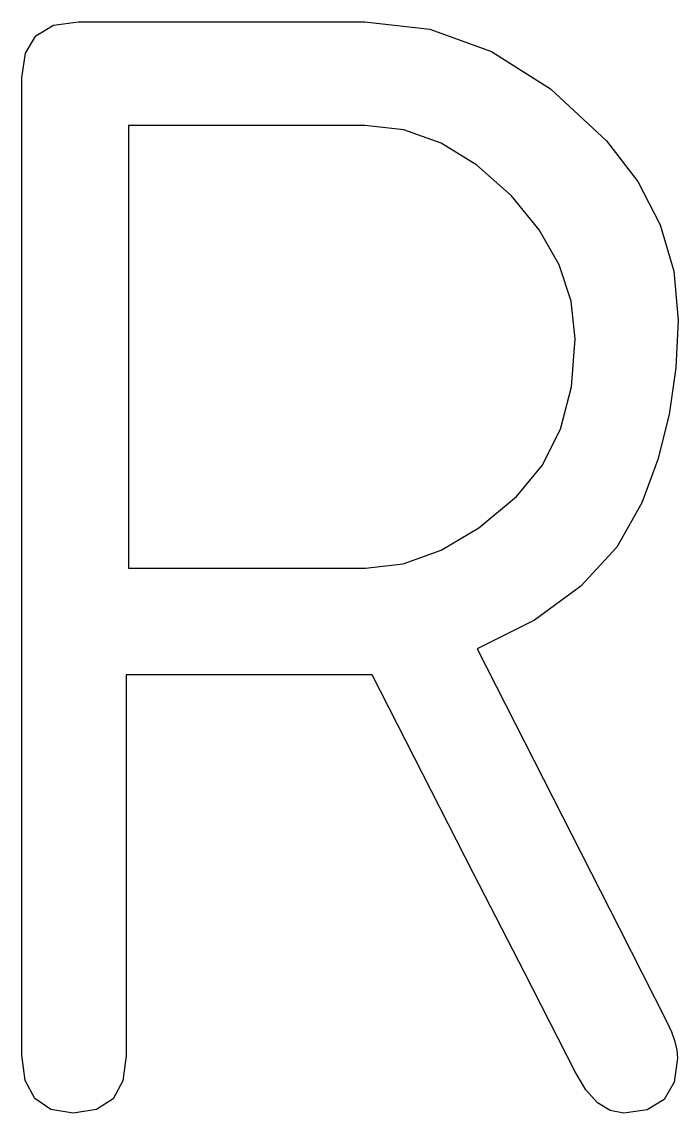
# Model space of a CAD drawing. Extents: x 0 to 3, y 0 to 4.98.
import ezdxf

# ---------------------------------------------------------------- set-up
doc = ezdxf.new("R2010")
doc.units = 0
doc.layers.add('Ebene_1', color=7, linetype='CONTINUOUS')

msp = doc.modelspace()

# ---------------------------------------------------------------- linework, layer by layer
at = {"layer": 'Ebene_1', "color": 7}
for points in [[(0.258293, 4.980125), (0.585278, 4.980125), (0.912266, 4.980125), (1.239252, 4.980125), (1.56624, 4.980125), (1.86239, 4.946182), (2.14488, 4.844359), (2.413714, 4.674659), (2.668888, 4.437078), (2.812305, 4.251853), (2.914749, 4.053795), (2.976214, 3.84291), (2.996703, 3.619195), (2.986346, 3.400651), (2.955301, 3.18873), (2.903564, 2.983433), (2.831132, 2.78476), (2.715858, 2.58298), (2.552158, 2.40479), (2.340029, 2.250198), (2.079475, 2.119196), (2.295536, 1.694527), (2.511594, 1.269859), (2.727655, 0.845188), (2.943716, 0.42052), (2.965447, 0.371472), (2.980969, 0.326977), (2.990283, 0.287034), (2.993387, 0.251647), (2.978063, 0.141549), (2.932117, 0.062905), (2.855544, 0.01572), (2.748345, 0), (2.68605, 0.011797), (2.62831, 0.047185), (2.575123, 0.106167), (2.52649, 0.188742), (2.294701, 0.641556), (2.062915, 1.094371), (1.831126, 1.547185), (1.599339, 1.999999), (1.318709, 1.999999), (1.038081, 1.999999), (0.757451, 1.999999), (0.476823, 1.999999), (0.476823, 1.565397), (0.476823, 1.130794), (0.476823, 0.696192), (0.476823, 0.261589), (0.461724, 0.147142), (0.416402, 0.065397), (0.340865, 0.016349), (0.235111, 0.000009), (0.132255, 0.016575), (0.058787, 0.066243), (0.014704, 0.149025), (0, 0.264919), (0, 1.379985), (0, 2.495054), (0, 3.610119), (0, 4.725185), (0.016143, 4.83673), (0.06457, 4.916407), (0.145282, 4.964213), (0.258278, 4.980159)], [(0.48676, 2.486753), (0.554431, 2.486751), (0.757453, 2.486751), (1.095824, 2.486751), (1.569539, 2.486753), (1.741723, 2.507243), (1.91391, 2.568708), (2.086096, 2.671152), (2.258283, 2.814571), (2.375622, 2.95509), (2.45944, 3.121689), (2.509729, 3.314364), (2.526493, 3.533115), (2.50829, 3.705505), (2.453654, 3.871688), (2.362595, 4.031663), (2.235115, 4.185432), (2.077827, 4.32595), (1.913921, 4.426323), (1.743391, 4.486546), (1.56624, 4.506612), (1.296374, 4.506612), (1.026504, 4.506612), (0.756638, 4.506612), (0.486771, 4.506612), (0.486771, 4.001646), (0.486771, 3.496677), (0.486771, 2.991711), (0.486771, 2.486745)]]:
    msp.add_lwpolyline(points, dxfattribs=at)

doc.saveas('drawing.dxf')
